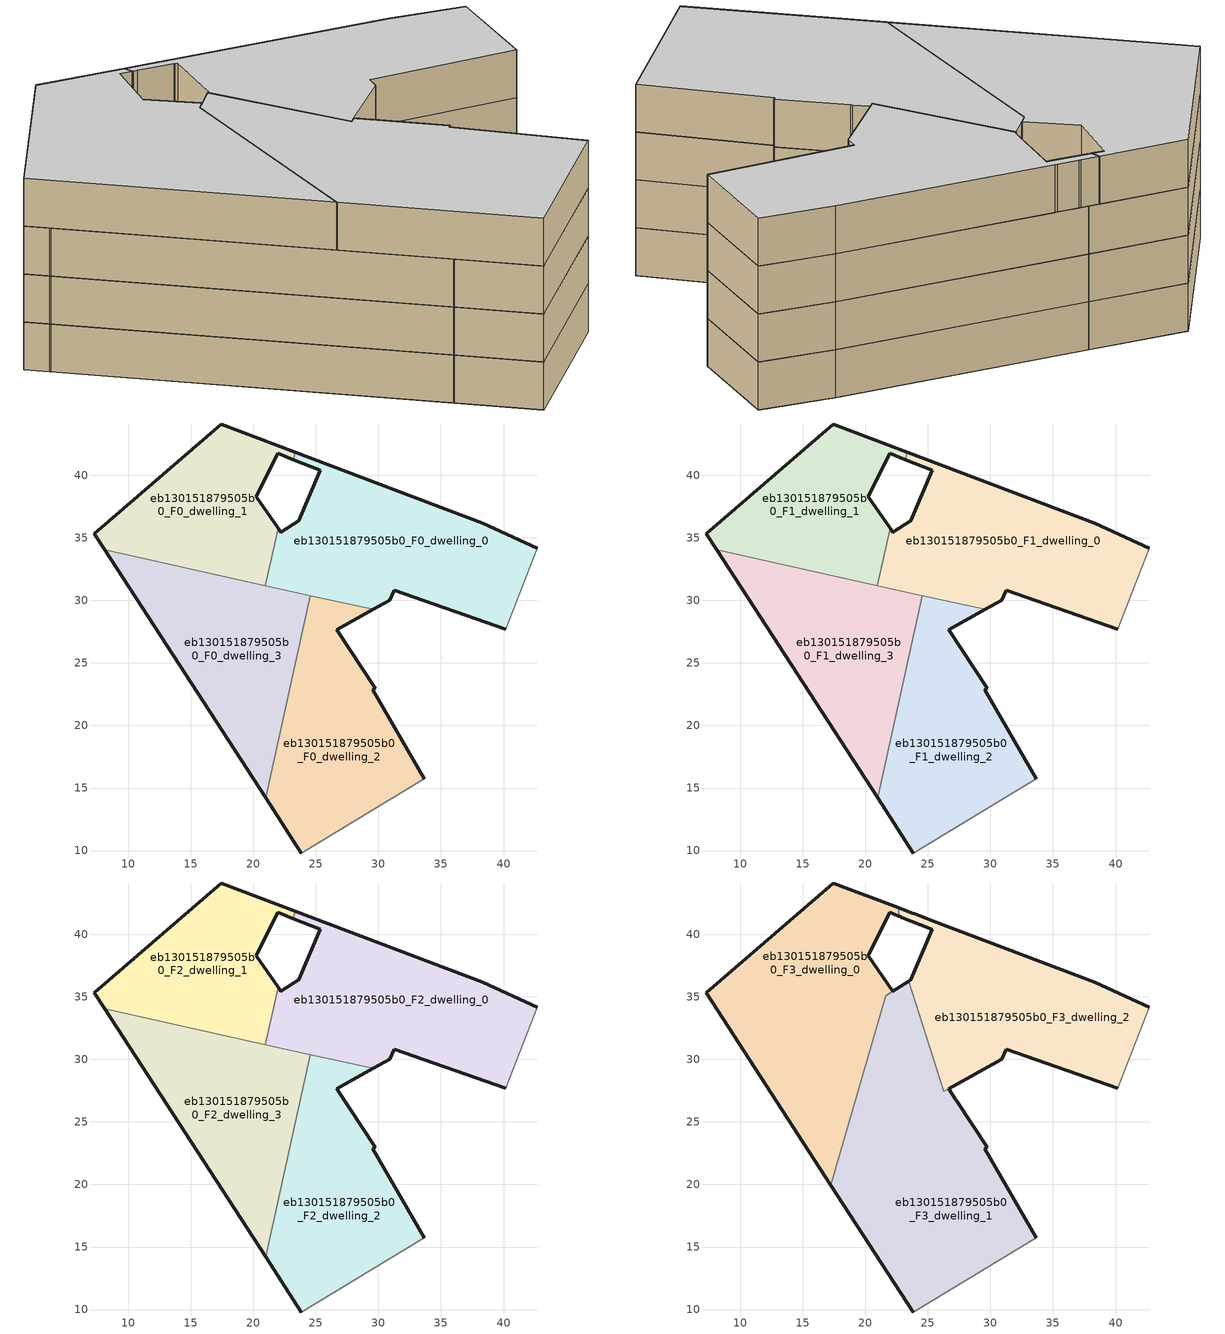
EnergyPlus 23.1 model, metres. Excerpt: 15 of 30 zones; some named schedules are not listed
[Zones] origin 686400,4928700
eb130151879505b0_F0_dwelling_0
 floor ground (EU_floor_Construction): 40.18,27.68 42.69,34.17 38.32,36.16 23.33,41.86 23.2,41.25 25.33,40.4 23.65,36.35 22.2,35.45 21.98,35.76 20.97,31.19 29.58,29.27 30.91,30.01 31.26,30.83 z0
 wall outside (EU_wall_Construction): 21.98,35.76 22.2,35.45 23.65,36.35 25.33,40.4 23.2,41.25 / 23.33,41.86 38.32,36.16 42.69,34.17 / 40.18,27.68 31.26,30.83 30.91,30.01 29.58,29.27 z0:3
 wall to eb130151879505b0_F0_dwelling_1 (EU_wall_Construction): 23.2,41.25 23.33,41.86 / 20.97,31.19 21.98,35.76 z0:3
 wall adiabatic (EU_wall_Construction): 42.69,34.17 40.18,27.68 z0:3
 wall to eb130151879505b0_F0_dwelling_2 (EU_wall_Construction): 29.58,29.27 24.57,30.39 z0:3
 wall to eb130151879505b0_F0_dwelling_3 (EU_wall_Construction): 24.57,30.39 20.97,31.19 z0:3
eb130151879505b0_F0_dwelling_1
 floor ground (EU_floor_Construction): 20.97,31.19 21.98,35.76 20.22,38.27 21.94,41.75 23.2,41.25 23.33,41.86 17.44,44.1 7.29,35.31 8.11,34.04 z0
 wall outside (EU_wall_Construction): 23.2,41.25 21.94,41.75 20.22,38.27 21.98,35.76 / 8.11,34.04 7.29,35.31 17.44,44.1 23.33,41.86 z0:3
 wall to eb130151879505b0_F0_dwelling_3 (EU_wall_Construction): 20.97,31.19 8.11,34.04 z0:3
eb130151879505b0_F0_dwelling_2
 floor ground (EU_floor_Construction): 33.68,15.75 29.55,22.85 29.73,22.96 26.67,27.67 29.58,29.27 24.56,30.39 20.97,14.21 23.83,9.81 z0
 wall outside (EU_wall_Construction): 23.83,9.81 20.97,14.21 / 29.58,29.27 26.67,27.67 29.73,22.96 29.55,22.85 33.68,15.75 z0:3
 wall adiabatic (EU_wall_Construction): 33.68,15.75 23.83,9.81 z0:3
 wall to eb130151879505b0_F0_dwelling_3 (EU_wall_Construction): 20.97,14.21 24.56,30.39 z0:3
eb130151879505b0_F0_dwelling_3
 floor ground (EU_floor_Construction): 20.97,14.21 24.56,30.39 8.11,34.04 z0
 wall outside (EU_wall_Construction): 20.97,14.21 8.11,34.04 z0:3
eb130151879505b0_F1_dwelling_0
 floor to eb130151879505b0_F0_dwelling_0 (EU_floor_Construction): 40.18,27.68 42.69,34.17 38.32,36.16 23.33,41.86 23.2,41.25 25.33,40.4 23.65,36.35 22.2,35.45 21.98,35.76 20.97,31.19 29.58,29.27 30.91,30.01 31.26,30.83 z3
 wall outside (EU_wall_Construction): 21.98,35.76 22.2,35.45 23.65,36.35 25.33,40.4 23.2,41.25 / 23.33,41.86 38.32,36.16 42.69,34.17 / 40.18,27.68 31.26,30.83 30.91,30.01 29.58,29.27 z3:6
 wall to eb130151879505b0_F1_dwelling_1 (EU_wall_Construction): 23.2,41.25 23.33,41.86 / 20.97,31.19 21.98,35.76 z3:6
 wall adiabatic (EU_wall_Construction): 42.69,34.17 40.18,27.68 z3:6
 wall to eb130151879505b0_F1_dwelling_2 (EU_wall_Construction): 29.58,29.27 24.57,30.39 z3:6
 wall to eb130151879505b0_F1_dwelling_3 (EU_wall_Construction): 24.57,30.39 20.97,31.19 z3:6
eb130151879505b0_F1_dwelling_1
 floor to eb130151879505b0_F0_dwelling_1 (EU_floor_Construction): 20.97,31.19 21.98,35.76 20.22,38.27 21.94,41.75 23.2,41.25 23.33,41.86 17.44,44.1 7.29,35.31 8.11,34.04 z3
 wall outside (EU_wall_Construction): 23.2,41.25 21.94,41.75 20.22,38.27 21.98,35.76 / 8.11,34.04 7.29,35.31 17.44,44.1 23.33,41.86 z3:6
 wall to eb130151879505b0_F1_dwelling_3 (EU_wall_Construction): 20.97,31.19 8.11,34.04 z3:6
eb130151879505b0_F1_dwelling_2
 floor to eb130151879505b0_F0_dwelling_2 (EU_floor_Construction): 33.68,15.75 29.55,22.85 29.73,22.96 26.67,27.67 29.58,29.27 24.56,30.39 20.97,14.21 23.83,9.81 z3
 wall outside (EU_wall_Construction): 23.83,9.81 20.97,14.21 / 29.58,29.27 26.67,27.67 29.73,22.96 29.55,22.85 33.68,15.75 z3:6
 wall adiabatic (EU_wall_Construction): 33.68,15.75 23.83,9.81 z3:6
 wall to eb130151879505b0_F1_dwelling_3 (EU_wall_Construction): 20.97,14.21 24.56,30.39 z3:6
eb130151879505b0_F1_dwelling_3
 floor to eb130151879505b0_F0_dwelling_3 (EU_floor_Construction): 20.97,14.21 24.56,30.39 8.11,34.04 z3
 wall outside (EU_wall_Construction): 20.97,14.21 8.11,34.04 z3:6
eb130151879505b0_F2_dwelling_0
 floor to eb130151879505b0_F1_dwelling_0 (EU_floor_Construction): 40.18,27.68 42.69,34.17 38.32,36.16 23.33,41.86 23.2,41.25 25.33,40.4 23.65,36.35 22.2,35.45 21.98,35.76 20.97,31.19 29.58,29.27 30.91,30.01 31.26,30.83 z6
 wall outside (EU_wall_Construction): 21.98,35.76 22.2,35.45 23.65,36.35 25.33,40.4 23.2,41.25 / 23.33,41.86 38.32,36.16 42.69,34.17 / 40.18,27.68 31.26,30.83 30.91,30.01 29.58,29.27 z6:9
 wall to eb130151879505b0_F2_dwelling_1 (EU_wall_Construction): 23.2,41.25 23.33,41.86 / 20.97,31.19 21.98,35.76 z6:9
 wall adiabatic (EU_wall_Construction): 42.69,34.17 40.18,27.68 z6:9
 wall to eb130151879505b0_F2_dwelling_2 (EU_wall_Construction): 29.58,29.27 24.57,30.39 z6:9
 wall to eb130151879505b0_F2_dwelling_3 (EU_wall_Construction): 24.57,30.39 20.97,31.19 z6:9
eb130151879505b0_F2_dwelling_1
 floor to eb130151879505b0_F1_dwelling_1 (EU_floor_Construction): 20.97,31.19 21.98,35.76 20.22,38.27 21.94,41.75 23.2,41.25 23.33,41.86 17.44,44.1 7.29,35.31 8.11,34.04 z6
 wall outside (EU_wall_Construction): 23.2,41.25 21.94,41.75 20.22,38.27 21.98,35.76 / 8.11,34.04 7.29,35.31 17.44,44.1 23.33,41.86 z6:9
 wall to eb130151879505b0_F2_dwelling_3 (EU_wall_Construction): 20.97,31.19 8.11,34.04 z6:9
eb130151879505b0_F2_dwelling_2
 floor to eb130151879505b0_F1_dwelling_2 (EU_floor_Construction): 33.68,15.75 29.55,22.85 29.73,22.96 26.67,27.67 29.58,29.27 24.56,30.39 20.97,14.21 23.83,9.81 z6
 wall outside (EU_wall_Construction): 23.83,9.81 20.97,14.21 / 29.58,29.27 26.67,27.67 29.73,22.96 29.55,22.85 33.68,15.75 z6:9
 wall adiabatic (EU_wall_Construction): 33.68,15.75 23.83,9.81 z6:9
 wall to eb130151879505b0_F2_dwelling_3 (EU_wall_Construction): 20.97,14.21 24.56,30.39 z6:9
eb130151879505b0_F2_dwelling_3
 floor to eb130151879505b0_F1_dwelling_3 (EU_floor_Construction): 20.97,14.21 24.56,30.39 8.11,34.04 z6
 wall outside (EU_wall_Construction): 20.97,14.21 8.11,34.04 z6:9
eb130151879505b0_F3_dwelling_0
 floor to eb130151879505b0_F2_dwelling_1 (EU_floor_Construction): 20.52,31.28 21.62,35.08 21.87,35.23 21.98,35.76 20.22,38.27 21.94,41.75 22.68,41.45 22.68,42.1 17.44,44.1 7.29,35.31 8.11,34.04 z9
 floor to eb130151879505b0_F2_dwelling_3 (EU_floor_Construction): 17.25,19.95 20.52,31.28 8.11,34.04 z9
 floor to eb130151879505b0_F2_dwelling_0 (EU_floor_Construction): 22.15,35.41 22.2,35.45 21.98,35.76 21.87,35.23 z9
 wall outside (EU_wall_Construction): 22.68,41.45 21.94,41.75 20.22,38.27 22.2,35.45 / 17.25,19.95 7.29,35.31 17.44,44.1 22.68,42.1 z9:12
 wall to eb130151879505b0_F3_dwelling_2 (EU_wall_Construction): 22.68,42.1 22.68,41.45 z9:12
 wall to eb130151879505b0_F3_dwelling_1 (EU_wall_Construction): 22.2,35.45 21.62,35.08 17.25,19.95 z9:12
 ceiling to eb130151879505b0_F4_dwelling_0 (EU_floor_Construction): 22.68,42.1 22.68,41.45 21.94,41.75 20.22,38.27 22.2,35.45 21.62,35.08 17.25,19.95 7.29,35.31 17.44,44.1 z12
eb130151879505b0_F3_dwelling_1
 floor to eb130151879505b0_F2_dwelling_2 (EU_floor_Construction): 33.68,15.75 29.55,22.85 29.73,22.96 27.28,26.72 27.24,26.79 26.67,27.67 26.25,27.44 25.38,30.21 24.56,30.39 20.98,14.21 23.83,9.81 z9
 floor to eb130151879505b0_F2_dwelling_0 (EU_floor_Construction): 25.38,30.21 23.48,36.24 22.2,35.45 21.87,35.23 20.97,31.19 z9
 floor to eb130151879505b0_F2_dwelling_1 (EU_floor_Construction): 20.97,31.19 21.87,35.23 21.62,35.08 20.52,31.28 z9
 floor to eb130151879505b0_F2_dwelling_3 (EU_floor_Construction): 20.98,14.21 24.56,30.39 20.52,31.28 17.25,19.95 z9
 wall outside (EU_wall_Construction): 23.83,9.81 17.25,19.95 / 22.21,35.45 23.48,36.24 / 26.67,27.67 27.24,26.79 27.28,26.72 29.73,22.96 29.55,22.85 33.68,15.75 z9:12
 wall adiabatic (EU_wall_Construction): 33.68,15.75 23.83,9.81 z9:12
 wall to eb130151879505b0_F3_dwelling_2 (EU_wall_Construction): 23.48,36.24 26.25,27.44 26.67,27.67 z9:12
 ceiling to eb130151879505b0_F4_dwelling_1 (EU_floor_Construction): 23.48,36.24 26.25,27.44 26.67,27.67 27.24,26.79 27.28,26.72 29.73,22.96 29.55,22.85 33.68,15.75 23.83,9.81 17.25,19.95 21.62,35.08 22.21,35.45 z12
eb130151879505b0_F3_dwelling_2
 floor to eb130151879505b0_F2_dwelling_0 (EU_floor_Construction): 40.18,27.68 42.69,34.17 38.32,36.16 25.35,41.09 25.17,41.16 23.93,41.63 23.76,41.69 23.33,41.85 23.2,41.25 25.09,40.49 25.15,40.47 25.33,40.4 23.65,36.35 23.48,36.24 25.38,30.21 29.58,29.27 30.91,30.01 31.26,30.83 z9
 floor to eb130151879505b0_F2_dwelling_1 (EU_floor_Construction): 23.2,41.25 23.33,41.85 22.68,42.1 22.68,41.45 22.7,41.45 22.83,41.39 22.96,41.34 z9
 floor to eb130151879505b0_F2_dwelling_2 (EU_floor_Construction): 29.58,29.27 25.38,30.21 26.25,27.44 z9
 wall outside (EU_wall_Construction): 23.48,36.24 23.65,36.35 25.33,40.4 25.2,40.45 25.09,40.49 22.96,41.34 22.76,41.42 22.68,41.45 / 22.68,42.1 23.76,41.69 23.93,41.63 25.17,41.16 25.35,41.09 38.32,36.16 42.69,34.17 / 40.18,27.68 31.26,30.83 30.91,30.01 26.66,27.67 z9:12
 wall adiabatic (EU_wall_Construction): 42.69,34.17 40.18,27.68 z9:12
 ceiling to eb130151879505b0_F4_dwelling_2 (EU_floor_Construction): 38.32,36.16 42.69,34.17 40.18,27.68 31.26,30.83 30.91,30.01 26.25,27.44 23.48,36.24 23.65,36.35 25.33,40.4 25.2,40.45 25.09,40.49 22.96,41.34 22.76,41.42 22.68,41.45 22.68,42.1 23.76,41.69 23.93,41.63 25.17,41.16 25.35,41.09 z12
[Building]
EU S2 Campaign: North Axis=0; Terrain=City; Solar Distribution=FullExterior
[Site:Location]
Bologna: Latitude=44.5; Longitude=11.25; Time Zone=1; Elevation=37
[SizingPeriod:WeatherFileDays]
AnnualSizingPeriod: Begin Month=1; Begin Day of Month=1; End Month=12; End Day of Month=31; Day of Week for Start Day=Monday; Use Weather File Daylight Saving Period=No; Use Weather File Rain and Snow Indicators=No
[MATERIAL]
EU_InternalMass_Material: Roughness=MediumRough; Thickness=0.1; Conductivity=1; Density=1800; Specific Heat=900; Thermal Absorptance=0.9; Solar Absorptance=0.7; Visible Absorptance=0.7
[MATERIAL:NOMASS] Roughness=MediumRough; Thermal Absorptance=0.9; Solar Absorptance=0.7; Visible Absorptance=0.7
Name | Thermal Resistance
EU_wall_NoMass | 0.779417
EU_floor_NoMass | 0.588222
[CONSTRUCTION]
EU_wall_Construction: EU_wall_NoMass
EU_floor_Construction: EU_floor_NoMass
EU_InternalMass_Construction: EU_InternalMass_Material
[ZONE] Type=1; Multiplier=1; Ceiling Height=autocalculate; Floor Area=autocalculate; Part of Total Floor Area=Yes
Name | Volume
eb130151879505b0_F0_dwelling_0; eb130151879505b0_F1_dwelling_0; eb130151879505b0_F2_dwelling_0 | 498.383
eb130151879505b0_F3_dwelling_0 | 559.162
eb130151879505b0_F0_dwelling_1; eb130151879505b0_F1_dwelling_1; eb130151879505b0_F2_dwelling_1 | 339.423
eb130151879505b0_F3_dwelling_1 | 646.542
eb130151879505b0_F0_dwelling_2; eb130151879505b0_F1_dwelling_2; eb130151879505b0_F2_dwelling_2 | 418.902
eb130151879505b0_F3_dwelling_2 | 469.853
eb130151879505b0_F0_dwelling_3; eb130151879505b0_F1_dwelling_3; eb130151879505b0_F2_dwelling_3 | 418.91
[INTERNALMASS] Construction=EU_InternalMass_Construction
Name | Zone or ZoneList | Surface Area
eb130151879505b0_F0_dwelling_0_EU_InternalMass | eb130151879505b0_F0_dwelling_0 | 166.128
eb130151879505b0_F0_dwelling_1_EU_InternalMass | eb130151879505b0_F0_dwelling_1 | 113.141
eb130151879505b0_F0_dwelling_2_EU_InternalMass | eb130151879505b0_F0_dwelling_2 | 139.634
eb130151879505b0_F0_dwelling_3_EU_InternalMass | eb130151879505b0_F0_dwelling_3 | 139.637
eb130151879505b0_F1_dwelling_0_EU_InternalMass | eb130151879505b0_F1_dwelling_0 | 166.128
eb130151879505b0_F1_dwelling_1_EU_InternalMass | eb130151879505b0_F1_dwelling_1 | 113.141
eb130151879505b0_F1_dwelling_2_EU_InternalMass | eb130151879505b0_F1_dwelling_2 | 139.634
eb130151879505b0_F1_dwelling_3_EU_InternalMass | eb130151879505b0_F1_dwelling_3 | 139.637
eb130151879505b0_F2_dwelling_0_EU_InternalMass | eb130151879505b0_F2_dwelling_0 | 166.128
eb130151879505b0_F2_dwelling_1_EU_InternalMass | eb130151879505b0_F2_dwelling_1 | 113.141
eb130151879505b0_F2_dwelling_2_EU_InternalMass | eb130151879505b0_F2_dwelling_2 | 139.634
eb130151879505b0_F2_dwelling_3_EU_InternalMass | eb130151879505b0_F2_dwelling_3 | 139.637
eb130151879505b0_F3_dwelling_0_EU_InternalMass | eb130151879505b0_F3_dwelling_0 | 186.386
eb130151879505b0_F3_dwelling_1_EU_InternalMass | eb130151879505b0_F3_dwelling_1 | 215.523
eb130151879505b0_F3_dwelling_2_EU_InternalMass | eb130151879505b0_F3_dwelling_2 | 156.629
[OTHEREQUIPMENT] Fuel Type=Electricity; Design Level Calculation Method=Watts/Area; Power per Zone Floor Area=1; Fraction Latent=0; Fraction Radiant=0; Fraction Lost=0; Carbon Dioxide Generation Rate=0; EndUse Subcategory=EU_Step8_InternalGains
Name | Zone or ZoneList or Space or SpaceList | Schedule
EU_Step8_InternalGain_eb130151879505b0_F0_dwelling_0_f000 | eb130151879505b0_F0_dwelling_0 | EU_Step8_GainSchedule_eb130151879505b0_F0_dwelling_0_f000
EU_Step8_InternalGain_eb130151879505b0_F0_dwelling_1_f000 | eb130151879505b0_F0_dwelling_1 | EU_Step8_GainSchedule_eb130151879505b0_F0_dwelling_1_f000
EU_Step8_InternalGain_eb130151879505b0_F0_dwelling_2_f000 | eb130151879505b0_F0_dwelling_2 | EU_Step8_GainSchedule_eb130151879505b0_F0_dwelling_2_f000
EU_Step8_InternalGain_eb130151879505b0_F0_dwelling_3_f000 | eb130151879505b0_F0_dwelling_3 | EU_Step8_GainSchedule_eb130151879505b0_F0_dwelling_3_f000
EU_Step8_InternalGain_eb130151879505b0_F1_dwelling_0_f000 | eb130151879505b0_F1_dwelling_0 | EU_Step8_GainSchedule_eb130151879505b0_F1_dwelling_0_f000
EU_Step8_InternalGain_eb130151879505b0_F1_dwelling_1_f000 | eb130151879505b0_F1_dwelling_1 | EU_Step8_GainSchedule_eb130151879505b0_F1_dwelling_1_f000
EU_Step8_InternalGain_eb130151879505b0_F1_dwelling_2_f000 | eb130151879505b0_F1_dwelling_2 | EU_Step8_GainSchedule_eb130151879505b0_F1_dwelling_2_f000
EU_Step8_InternalGain_eb130151879505b0_F1_dwelling_3_f000 | eb130151879505b0_F1_dwelling_3 | EU_Step8_GainSchedule_eb130151879505b0_F1_dwelling_3_f000
EU_Step8_InternalGain_eb130151879505b0_F2_dwelling_0_f000 | eb130151879505b0_F2_dwelling_0 | EU_Step8_GainSchedule_eb130151879505b0_F2_dwelling_0_f000
EU_Step8_InternalGain_eb130151879505b0_F2_dwelling_1_f000 | eb130151879505b0_F2_dwelling_1 | EU_Step8_GainSchedule_eb130151879505b0_F2_dwelling_1_f000
EU_Step8_InternalGain_eb130151879505b0_F2_dwelling_2_f000 | eb130151879505b0_F2_dwelling_2 | EU_Step8_GainSchedule_eb130151879505b0_F2_dwelling_2_f000
EU_Step8_InternalGain_eb130151879505b0_F2_dwelling_3_f000 | eb130151879505b0_F2_dwelling_3 | EU_Step8_GainSchedule_eb130151879505b0_F2_dwelling_3_f000
EU_Step8_InternalGain_eb130151879505b0_F3_dwelling_0_f000 | eb130151879505b0_F3_dwelling_0 | EU_Step8_GainSchedule_eb130151879505b0_F3_dwelling_0_f000
EU_Step8_InternalGain_eb130151879505b0_F3_dwelling_1_f000 | eb130151879505b0_F3_dwelling_1 | EU_Step8_GainSchedule_eb130151879505b0_F3_dwelling_1_f000
EU_Step8_InternalGain_eb130151879505b0_F3_dwelling_2_f000 | eb130151879505b0_F3_dwelling_2 | EU_Step8_GainSchedule_eb130151879505b0_F3_dwelling_2_f000
[ZONEVENTILATION:DESIGNFLOWRATE] Schedule=EU_AlwaysOn; Design Flow Rate Calculation Method=AirChanges/Hour; Air Changes per Hour=0.712058; Ventilation Type=Natural; Fan Pressure Rise=0; Fan Total Efficiency=1; Constant Term Coefficient=1; Temperature Term Coefficient=0; Velocity Term Coefficient=0; Velocity Squared Term Coefficient=0; Minimum Indoor Temperature=-100; Maximum Indoor Temperature=100; Delta Temperature=-100; Minimum Outdoor Temperature=-100; Maximum Outdoor Temperature=100; Maximum Wind Speed=40
Name | Zone or ZoneList or Space or SpaceList
EU_ConstantAir_eb130151879505b0_F0_dwelling_0 | eb130151879505b0_F0_dwelling_0
EU_ConstantAir_eb130151879505b0_F0_dwelling_1 | eb130151879505b0_F0_dwelling_1
EU_ConstantAir_eb130151879505b0_F0_dwelling_2 | eb130151879505b0_F0_dwelling_2
EU_ConstantAir_eb130151879505b0_F0_dwelling_3 | eb130151879505b0_F0_dwelling_3
EU_ConstantAir_eb130151879505b0_F1_dwelling_0 | eb130151879505b0_F1_dwelling_0
EU_ConstantAir_eb130151879505b0_F1_dwelling_1 | eb130151879505b0_F1_dwelling_1
EU_ConstantAir_eb130151879505b0_F1_dwelling_2 | eb130151879505b0_F1_dwelling_2
EU_ConstantAir_eb130151879505b0_F1_dwelling_3 | eb130151879505b0_F1_dwelling_3
EU_ConstantAir_eb130151879505b0_F2_dwelling_0 | eb130151879505b0_F2_dwelling_0
EU_ConstantAir_eb130151879505b0_F2_dwelling_1 | eb130151879505b0_F2_dwelling_1
EU_ConstantAir_eb130151879505b0_F2_dwelling_2 | eb130151879505b0_F2_dwelling_2
EU_ConstantAir_eb130151879505b0_F2_dwelling_3 | eb130151879505b0_F2_dwelling_3
EU_ConstantAir_eb130151879505b0_F3_dwelling_0 | eb130151879505b0_F3_dwelling_0
EU_ConstantAir_eb130151879505b0_F3_dwelling_1 | eb130151879505b0_F3_dwelling_1
EU_ConstantAir_eb130151879505b0_F3_dwelling_2 | eb130151879505b0_F3_dwelling_2
[HVACTEMPLATE:THERMOSTAT] Constant Heating Setpoint=20; Constant Cooling Setpoint=50
EU_HeatOnly_eb130151879505b0_F0_dwelling_0; EU_HeatOnly_eb130151879505b0_F0_dwelling_1; EU_HeatOnly_eb130151879505b0_F0_dwelling_2; EU_HeatOnly_eb130151879505b0_F0_dwelling_3; EU_HeatOnly_eb130151879505b0_F1_dwelling_0; EU_HeatOnly_eb130151879505b0_F1_dwelling_1; EU_HeatOnly_eb130151879505b0_F1_dwelling_2; EU_HeatOnly_eb130151879505b0_F1_dwelling_3; EU_HeatOnly_eb130151879505b0_F2_dwelling_0; EU_HeatOnly_eb130151879505b0_F2_dwelling_1; EU_HeatOnly_eb130151879505b0_F2_dwelling_2; EU_HeatOnly_eb130151879505b0_F2_dwelling_3; EU_HeatOnly_eb130151879505b0_F3_dwelling_0; EU_HeatOnly_eb130151879505b0_F3_dwelling_1; EU_HeatOnly_eb130151879505b0_F3_dwelling_2; EU_HeatOnly_eb130151879505b0_F4_dwelling_0; EU_HeatOnly_eb130151879505b0_F4_dwelling_1; EU_HeatOnly_eb130151879505b0_F4_dwelling_2; EU_HeatOnly_eb130151879505b0_F5_dwelling_0; EU_HeatOnly_eb130151879505b0_F5_dwelling_1; EU_HeatOnly_eb130151879505b0_F5_dwelling_2; EU_HeatOnly_eb130151879505b0_F6_dwelling_0; EU_HeatOnly_eb130151879505b0_F6_dwelling_1; EU_HeatOnly_eb130151879505b0_F6_dwelling_2; EU_HeatOnly_eb130151879505b0_F7_dwelling_0; EU_HeatOnly_eb130151879505b0_F7_dwelling_1; EU_HeatOnly_eb130151879505b0_F7_dwelling_2; EU_HeatOnly_eb130151879505b0_F8_dwelling_0; EU_HeatOnly_eb130151879505b0_F8_dwelling_1; EU_HeatOnly_eb130151879505b0_F8_dwelling_2
